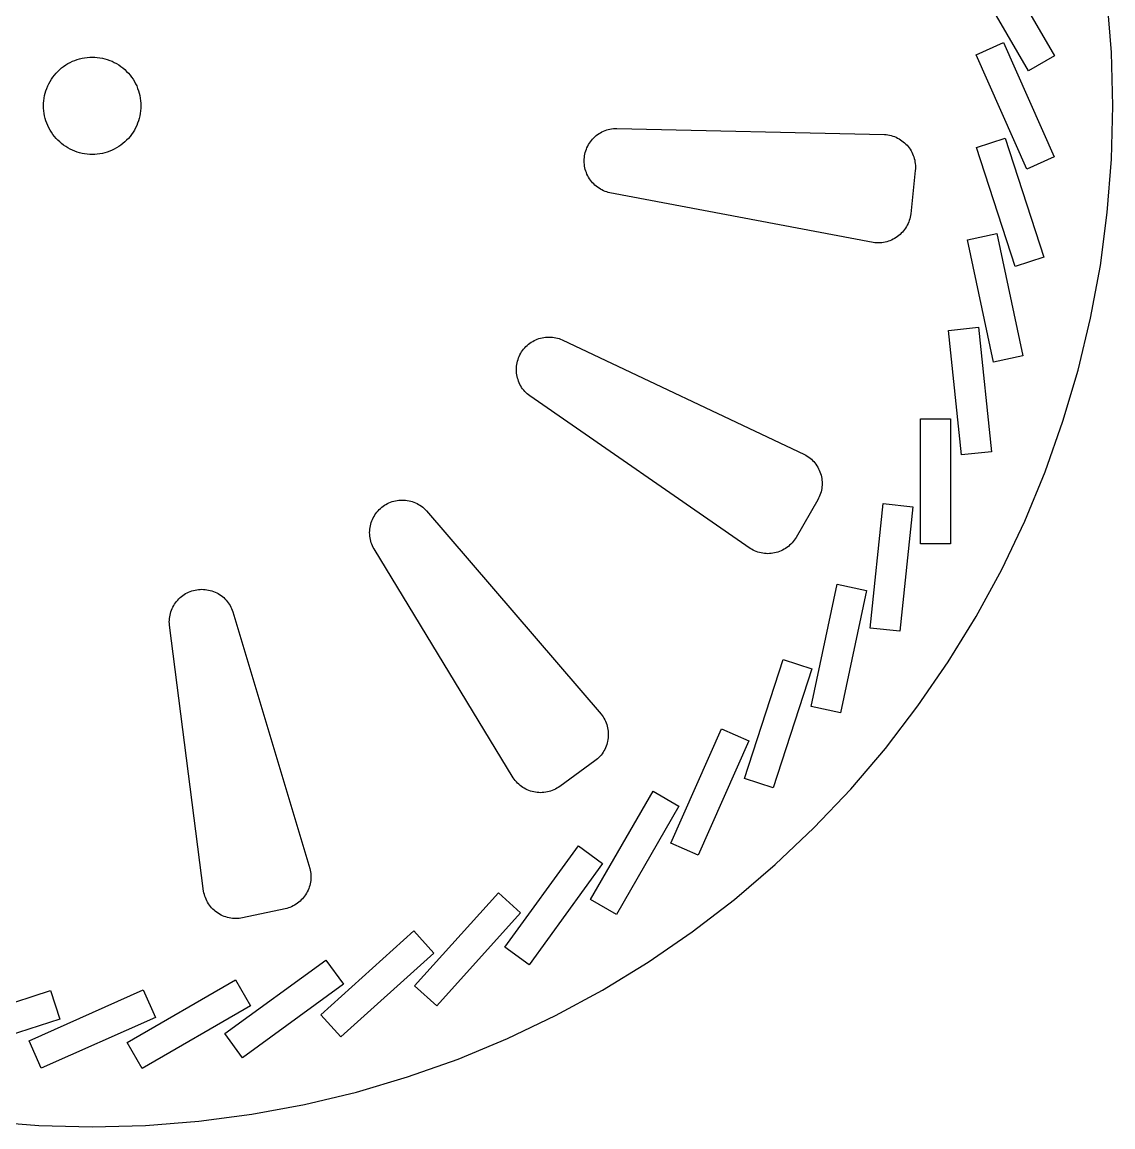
# Model space of a CAD drawing. Header units: metres. Extents: x -94 to 94, y -94 to 94.
# Drawn here: x -6.5 to 94, y -94 to 7.7 of the extents above; entities that cross this region are included whole.
import ezdxf

# ---------------------------------------------------------------- set-up
doc = ezdxf.new("R2010")
doc.units = ezdxf.units.M

msp = doc.modelspace()

# ---------------------------------------------------------------- linework, layer by layer
for p, q in [((82.8495, 14.5632), (88.6095, 4.58661)), ((86.2192, 3.2066), (80.4592, 13.1832)), ((93.8712, 4.91957), (93.485, 9.82567)), ((81.3965, 4.70071), (83.9179, 5.8233)), ((83.9179, 5.8233), (88.6035, -4.70071)), ((-2.03387, 3.9917), (-1.82217, 4.09268)), ((-1.82217, 4.09268), (-1.60548, 4.18243)), ((-1.60548, 4.18243), (-1.38438, 4.26073)), ((-1.38438, 4.26073), (-1.1595, 4.32735)), ((-1.1595, 4.32735), (-0.93144, 4.3821)), ((-0.93144, 4.3821), (-0.70082, 4.42484)), ((-0.70082, 4.42484), (-0.46828, 4.45544)), ((-0.46828, 4.45544), (-0.23445, 4.47385)), ((-0.23445, 4.47385), (0, 4.48)), ((0, 4.48), (0.23445, 4.47385)), ((0.23445, 4.47385), (0.46828, 4.45544)), ((0.46828, 4.45544), (0.70082, 4.42484)), ((0.70082, 4.42484), (0.93144, 4.3821)), ((0.93144, 4.3821), (1.1595, 4.32735)), ((1.1595, 4.32735), (1.38438, 4.26073)), ((1.38438, 4.26073), (1.60548, 4.18243)), ((1.60548, 4.18243), (1.82217, 4.09268)), ((1.82217, 4.09268), (2.03387, 3.9917)), ((86.0821, -5.8233), (81.3965, 4.70071)), ((88.6095, 4.58661), (86.2192, 3.2066)), ((94, 0), (93.8712, 4.91957)), ((-3.32928, 2.9977), (-3.16783, 3.16783)), ((-3.16783, 3.16783), (-2.9977, 3.32928)), ((-2.9977, 3.32928), (-2.81935, 3.48161)), ((-2.81935, 3.48161), (-2.63327, 3.62439)), ((-2.63327, 3.62439), (-2.43997, 3.75723)), ((-2.43997, 3.75723), (-2.23999, 3.87979)), ((-2.23999, 3.87979), (-2.03387, 3.9917)), ((2.03387, 3.9917), (2.23999, 3.87979)), ((2.23999, 3.87979), (2.43997, 3.75723)), ((2.43997, 3.75723), (2.63327, 3.62439)), ((2.63327, 3.62439), (2.81935, 3.48161)), ((2.81935, 3.48161), (2.9977, 3.32928)), ((2.9977, 3.32928), (3.16783, 3.16783)), ((3.16783, 3.16783), (3.32928, 2.9977)), ((-3.9917, 2.03387), (-3.87979, 2.23999)), ((-3.87979, 2.23999), (-3.75723, 2.43997)), ((-3.75723, 2.43997), (-3.62439, 2.63327)), ((-3.62439, 2.63327), (-3.48161, 2.81935)), ((-3.48161, 2.81935), (-3.32928, 2.9977)), ((3.32928, 2.9977), (3.48161, 2.81935)), ((3.48161, 2.81935), (3.62439, 2.63327)), ((3.62439, 2.63327), (3.75723, 2.43997)), ((3.75723, 2.43997), (3.87979, 2.23999)), ((3.87979, 2.23999), (3.9917, 2.03387)), ((-4.3821, 0.93144), (-4.32735, 1.1595)), ((-4.32735, 1.1595), (-4.26073, 1.38438)), ((-4.26073, 1.38438), (-4.18243, 1.60548)), ((-4.18243, 1.60548), (-4.09268, 1.82217)), ((-4.09268, 1.82217), (-3.9917, 2.03387)), ((3.9917, 2.03387), (4.09268, 1.82217)), ((4.09268, 1.82217), (4.18243, 1.60548)), ((4.18243, 1.60548), (4.26073, 1.38438)), ((4.26073, 1.38438), (4.32735, 1.1595)), ((4.32735, 1.1595), (4.3821, 0.93144)), ((-4.48, 0), (-4.47385, 0.23445)), ((-4.47385, -0.23445), (-4.48, 0)), ((-4.47385, 0.23445), (-4.45544, 0.46828)), ((-4.45544, 0.46828), (-4.42484, 0.70082)), ((-4.42484, 0.70082), (-4.3821, 0.93144)), ((4.3821, 0.93144), (4.42484, 0.70082)), ((4.42484, 0.70082), (4.45544, 0.46828)), ((4.45544, 0.46828), (4.47385, 0.23445)), ((4.47385, 0.23445), (4.48, 0)), ((4.48, 0), (4.47385, -0.23445)), ((93.8712, -4.91957), (94, 0)), ((-4.45544, -0.46828), (-4.47385, -0.23445)), ((-4.42484, -0.70082), (-4.45544, -0.46828)), ((-4.3821, -0.93144), (-4.42484, -0.70082)), ((-4.32735, -1.1595), (-4.3821, -0.93144)), ((4.3821, -0.93144), (4.32735, -1.1595)), ((4.42484, -0.70082), (4.3821, -0.93144)), ((4.45544, -0.46828), (4.42484, -0.70082)), ((4.47385, -0.23445), (4.45544, -0.46828)), ((-4.26073, -1.38438), (-4.32735, -1.1595)), ((-4.18243, -1.60548), (-4.26073, -1.38438)), ((-4.09268, -1.82217), (-4.18243, -1.60548)), ((-3.9917, -2.03387), (-4.09268, -1.82217)), ((-3.87979, -2.23999), (-3.9917, -2.03387)), ((3.9917, -2.03387), (3.87979, -2.23999)), ((4.09268, -1.82217), (3.9917, -2.03387)), ((4.18243, -1.60548), (4.09268, -1.82217)), ((4.26073, -1.38438), (4.18243, -1.60548)), ((4.32735, -1.1595), (4.26073, -1.38438)), ((-3.75723, -2.43997), (-3.87979, -2.23999)), ((-3.62439, -2.63327), (-3.75723, -2.43997)), ((-3.48161, -2.81935), (-3.62439, -2.63327)), ((-3.32928, -2.9977), (-3.48161, -2.81935)), ((-3.16783, -3.16783), (-3.32928, -2.9977)), ((3.32928, -2.9977), (3.16783, -3.16783)), ((3.48161, -2.81935), (3.32928, -2.9977)), ((3.62439, -2.63327), (3.48161, -2.81935)), ((3.75723, -2.43997), (3.62439, -2.63327)), ((3.87979, -2.23999), (3.75723, -2.43997)), ((46.0759, -3.0697), (46.184, -2.95578)), ((46.184, -2.95578), (46.2979, -2.84766)), ((46.2979, -2.84766), (46.4174, -2.74567)), ((46.4174, -2.74567), (46.542, -2.65004)), ((46.542, -2.65004), (46.6714, -2.56108)), ((46.6714, -2.56108), (46.8053, -2.47902)), ((46.8053, -2.47902), (46.9434, -2.40407)), ((46.9434, -2.40407), (47.0851, -2.33646)), ((47.0851, -2.33646), (47.2302, -2.27635)), ((47.2302, -2.27635), (47.3783, -2.22392)), ((47.3783, -2.22392), (47.5289, -2.17932)), ((47.5289, -2.17932), (47.6816, -2.14265)), ((47.6816, -2.14265), (47.836, -2.11403)), ((47.836, -2.11403), (47.9918, -2.09354)), ((47.9918, -2.09354), (48.1483, -2.08121)), ((48.1483, -2.08121), (48.3053, -2.0771)), ((48.3053, -2.0771), (72.9662, -2.64565)), ((72.9662, -2.64565), (73.1227, -2.65796)), ((73.1227, -2.65796), (73.2784, -2.67847)), ((73.2784, -2.67847), (73.4329, -2.70709)), ((73.4329, -2.70709), (73.5856, -2.74376)), ((73.5856, -2.74376), (73.7362, -2.78836)), ((73.7362, -2.78836), (73.8842, -2.84079)), ((73.8842, -2.84079), (74.0294, -2.90089)), ((74.0294, -2.90089), (74.1711, -2.96851)), ((74.1711, -2.96851), (74.3091, -3.04346)), ((74.3091, -3.04346), (74.4431, -3.12552)), ((81.442, -3.83327), (84.0669, -2.98038)), ((84.0669, -2.98038), (87.6268, -13.9366)), ((-2.9977, -3.32928), (-3.16783, -3.16783)), ((-2.81935, -3.48161), (-2.9977, -3.32928)), ((-2.63327, -3.62439), (-2.81935, -3.48161)), ((-2.43997, -3.75723), (-2.63327, -3.62439)), ((-2.23999, -3.87979), (-2.43997, -3.75723)), ((-2.03387, -3.9917), (-2.23999, -3.87979)), ((-1.82217, -4.09268), (-2.03387, -3.9917)), ((2.03387, -3.9917), (1.82217, -4.09268)), ((2.23999, -3.87979), (2.03387, -3.9917)), ((2.43997, -3.75723), (2.23999, -3.87979)), ((2.63327, -3.62439), (2.43997, -3.75723)), ((2.81935, -3.48161), (2.63327, -3.62439)), ((2.9977, -3.32928), (2.81935, -3.48161)), ((3.16783, -3.16783), (2.9977, -3.32928)), ((45.4522, -4.15004), (45.5046, -4.002)), ((45.5046, -4.002), (45.5647, -3.85689)), ((45.5647, -3.85689), (45.6323, -3.71512)), ((45.6323, -3.71512), (45.7072, -3.5771)), ((45.7072, -3.5771), (45.7893, -3.44318)), ((45.7893, -3.44318), (45.8783, -3.31375)), ((45.8783, -3.31375), (45.9739, -3.18913)), ((45.9739, -3.18913), (46.0759, -3.0697)), ((74.4431, -3.12552), (74.5725, -3.21448)), ((74.5725, -3.21448), (74.6971, -3.31009)), ((74.6971, -3.31009), (74.8165, -3.41209)), ((74.8165, -3.41209), (74.9305, -3.5202)), ((74.9305, -3.5202), (75.0386, -3.63414)), ((75.0386, -3.63414), (75.1406, -3.75357)), ((75.1406, -3.75357), (75.2362, -3.87817)), ((75.2362, -3.87817), (75.3251, -4.00761)), ((75.3251, -4.00761), (75.4072, -4.14153)), ((85.0018, -14.7894), (81.442, -3.83327)), ((-1.60548, -4.18243), (-1.82217, -4.09268)), ((-1.38438, -4.26073), (-1.60548, -4.18243)), ((-1.1595, -4.32735), (-1.38438, -4.26073)), ((-0.93144, -4.3821), (-1.1595, -4.32735)), ((-0.70082, -4.42484), (-0.93144, -4.3821)), ((-0.46828, -4.45544), (-0.70082, -4.42484)), ((-0.23445, -4.47385), (-0.46828, -4.45544)), ((0, -4.48), (-0.23445, -4.47385)), ((0.23445, -4.47385), (0, -4.48)), ((0.46828, -4.45544), (0.23445, -4.47385)), ((0.70082, -4.42484), (0.46828, -4.45544)), ((0.93144, -4.3821), (0.70082, -4.42484)), ((1.1595, -4.32735), (0.93144, -4.3821)), ((1.38438, -4.26073), (1.1595, -4.32735)), ((1.60548, -4.18243), (1.38438, -4.26073)), ((1.82217, -4.09268), (1.60548, -4.18243)), ((45.3053, -5.07709), (45.3094, -4.92007)), ((45.3094, -5.23409), (45.3053, -5.07709)), ((45.3094, -4.92007), (45.3218, -4.7635)), ((45.3218, -4.7635), (45.3423, -4.60779)), ((45.3423, -4.60779), (45.3709, -4.45335)), ((45.3709, -4.45335), (45.4075, -4.30063)), ((45.4075, -4.30063), (45.4522, -4.15004)), ((75.4072, -4.14153), (75.4822, -4.27956)), ((75.4822, -4.27956), (75.5498, -4.42131)), ((75.5498, -4.42131), (75.6099, -4.56642)), ((75.6099, -4.56642), (75.6623, -4.71448)), ((75.6623, -4.71448), (75.7069, -4.86507)), ((75.7069, -4.86507), (75.7436, -5.01779)), ((75.7436, -5.01779), (75.7722, -5.17224)), ((88.6035, -4.70071), (86.0821, -5.8233)), ((93.485, -9.82567), (93.8712, -4.91957)), ((45.3218, -5.39067), (45.3094, -5.23409)), ((45.3423, -5.54637), (45.3218, -5.39067)), ((45.3709, -5.70082), (45.3423, -5.54637)), ((45.4075, -5.85355), (45.3709, -5.70082)), ((45.4522, -6.00414), (45.4075, -5.85355)), ((45.5046, -6.15219), (45.4522, -6.00414)), ((75.7927, -5.95511), (75.3746, -9.9332)), ((75.7722, -5.17224), (75.7927, -5.32794)), ((75.7927, -5.32794), (75.805, -5.48453)), ((75.805, -5.79854), (75.7927, -5.95511)), ((75.805, -5.48453), (75.8091, -5.64153)), ((75.8091, -5.64153), (75.805, -5.79854)), ((45.5647, -6.29729), (45.5046, -6.15219)), ((45.6323, -6.43906), (45.5647, -6.29729)), ((45.7072, -6.57709), (45.6323, -6.43906)), ((45.7893, -6.711), (45.7072, -6.57709)), ((45.8783, -6.84044), (45.7893, -6.711)), ((45.9739, -6.96504), (45.8783, -6.84044)), ((46.0759, -7.08447), (45.9739, -6.96504)), ((46.184, -7.19841), (46.0759, -7.08447)), ((46.2979, -7.30652), (46.184, -7.19841)), ((46.4174, -7.40852), (46.2979, -7.30652)), ((46.542, -7.50414), (46.4174, -7.40852)), ((46.6714, -7.59309), (46.542, -7.50414)), ((46.8053, -7.67516), (46.6714, -7.59309)), ((46.9434, -7.75011), (46.8053, -7.67516)), ((47.0851, -7.81772), (46.9434, -7.75011)), ((47.2302, -7.87782), (47.0851, -7.81772)), ((47.3783, -7.93025), (47.2302, -7.87782)), ((47.5289, -7.97485), (47.3783, -7.93025)), ((47.6816, -8.01152), (47.5289, -7.97485)), ((71.9217, -12.5827), (47.6816, -8.01152)), ((75.3541, -10.0889), (75.3255, -10.2433)), ((75.3746, -9.9332), (75.3541, -10.0889)), ((92.8427, -14.7048), (93.485, -9.82567)), ((74.9891, -11.1196), (74.907, -11.2535)), ((75.064, -10.9816), (74.9891, -11.1196)), ((75.1317, -10.8398), (75.064, -10.9816)), ((75.1918, -10.6947), (75.1317, -10.8398)), ((75.2442, -10.5467), (75.1918, -10.6947)), ((75.2888, -10.3961), (75.2442, -10.5467)), ((75.3255, -10.2433), (75.2888, -10.3961)), ((74.0249, -12.1356), (73.891, -12.2177)), ((74.1544, -12.0467), (74.0249, -12.1356)), ((74.279, -11.951), (74.1544, -12.0467)), ((74.3984, -11.849), (74.279, -11.951)), ((74.5124, -11.7409), (74.3984, -11.849)), ((74.6205, -11.627), (74.5124, -11.7409)), ((74.7225, -11.5076), (74.6205, -11.627)), ((74.8181, -11.3829), (74.7225, -11.5076)), ((74.907, -11.2535), (74.8181, -11.3829)), ((80.5951, -12.3253), (83.2948, -11.7514)), ((83.2948, -11.7514), (85.69, -23.0197)), ((72.0775, -12.6032), (71.9217, -12.5827)), ((72.234, -12.6155), (72.0775, -12.6032)), ((72.391, -12.6196), (72.234, -12.6155)), ((72.548, -12.6155), (72.391, -12.6196)), ((72.7046, -12.6032), (72.548, -12.6155)), ((72.8603, -12.5827), (72.7046, -12.6032)), ((73.0148, -12.554), (72.8603, -12.5827)), ((73.1675, -12.5174), (73.0148, -12.554)), ((73.3181, -12.4728), (73.1675, -12.5174)), ((73.4661, -12.4203), (73.3181, -12.4728)), ((73.6113, -12.3602), (73.4661, -12.4203)), ((73.753, -12.2926), (73.6113, -12.3602)), ((73.891, -12.2177), (73.753, -12.2926)), ((82.9903, -23.5935), (80.5951, -12.3253)), ((87.6268, -13.9366), (85.0018, -14.7894)), ((91.9459, -19.5437), (92.8427, -14.7048)), ((90.797, -24.329), (91.9459, -19.5437)), ((41.2876, -21.3879), (41.4403, -21.3513)), ((41.4403, -21.3513), (41.5948, -21.3226)), ((41.5948, -21.3226), (41.7505, -21.3021)), ((41.7505, -21.3021), (41.9071, -21.2898)), ((41.9071, -21.2898), (42.0641, -21.2857)), ((42.0641, -21.2857), (42.2211, -21.2898)), ((42.2211, -21.2898), (42.3777, -21.3021)), ((42.3777, -21.3021), (42.5334, -21.3226)), ((42.5334, -21.3226), (42.6878, -21.3513)), ((42.6878, -21.3513), (42.8405, -21.3879)), ((78.8653, -20.6822), (81.6102, -20.3937)), ((80.0694, -32.1391), (78.8653, -20.6822)), ((81.6102, -20.3937), (82.8143, -31.8506)), ((39.7326, -22.3978), (39.8346, -22.2783)), ((39.8346, -22.2783), (39.9427, -22.1644)), ((39.9427, -22.1644), (40.0567, -22.0563)), ((40.0567, -22.0563), (40.1761, -21.9543)), ((40.1761, -21.9543), (40.3007, -21.8587)), ((40.3007, -21.8587), (40.4302, -21.7697)), ((40.4302, -21.7697), (40.5641, -21.6876)), ((40.5641, -21.6876), (40.7021, -21.6127)), ((40.7021, -21.6127), (40.8439, -21.5451)), ((40.8439, -21.5451), (40.989, -21.485)), ((40.989, -21.485), (41.137, -21.4325)), ((41.137, -21.4325), (41.2876, -21.3879)), ((42.8405, -21.3879), (42.9911, -21.4325)), ((42.9911, -21.4325), (43.1392, -21.485)), ((43.1392, -21.485), (43.2843, -21.5451)), ((43.2843, -21.5451), (65.5818, -32.0949)), ((39.1663, -23.5092), (39.2109, -23.3587)), ((39.2109, -23.3587), (39.2633, -23.2106)), ((39.2633, -23.2106), (39.3234, -23.0655)), ((39.3234, -23.0655), (39.3911, -22.9237)), ((39.3911, -22.9237), (39.466, -22.7857)), ((39.466, -22.7857), (39.5481, -22.6518)), ((39.5481, -22.6518), (39.637, -22.5224)), ((39.637, -22.5224), (39.7326, -22.3978)), ((85.69, -23.0197), (82.9903, -23.5935)), ((39.0641, -24.2857), (39.0682, -24.1287)), ((39.0682, -24.4427), (39.0641, -24.2857)), ((39.0682, -24.1287), (39.0805, -23.9721)), ((39.0805, -23.9721), (39.101, -23.8164)), ((39.101, -23.8164), (39.1296, -23.662)), ((39.1296, -23.662), (39.1663, -23.5092)), ((89.3993, -29.0476), (90.797, -24.329)), ((39.0805, -24.5993), (39.0682, -24.4427)), ((39.101, -24.755), (39.0805, -24.5993)), ((39.1296, -24.9094), (39.101, -24.755)), ((39.1663, -25.0621), (39.1296, -24.9094)), ((39.2109, -25.2128), (39.1663, -25.0621)), ((39.2633, -25.3608), (39.2109, -25.2128)), ((39.3234, -25.5059), (39.2633, -25.3608)), ((39.3911, -25.6477), (39.3234, -25.5059)), ((39.466, -25.7857), (39.3911, -25.6477)), ((39.5481, -25.9196), (39.466, -25.7857)), ((39.637, -26.0491), (39.5481, -25.9196)), ((39.7327, -26.1737), (39.637, -26.0491)), ((39.8346, -26.2931), (39.7327, -26.1737)), ((39.9428, -26.407), (39.8346, -26.2931)), ((40.0567, -26.5151), (39.9428, -26.407)), ((40.1761, -26.6171), (40.0567, -26.5151)), ((40.3007, -26.7127), (40.1761, -26.6171)), ((60.5859, -40.748), (40.3007, -26.7127)), ((76.2714, -40.3326), (76.2714, -28.8126)), ((76.2714, -28.8126), (79.0314, -28.8126)), ((79.0314, -28.8126), (79.0314, -40.3326)), ((87.7565, -33.6866), (89.3993, -29.0476)), ((65.5818, -32.0949), (65.7198, -32.1699)), ((65.7198, -32.1699), (65.8537, -32.2519)), ((65.8537, -32.2519), (65.9832, -32.3409)), ((65.9832, -32.3409), (66.1078, -32.4365)), ((66.1078, -32.4365), (66.2272, -32.5385)), ((66.2272, -32.5385), (66.3412, -32.6466)), ((82.8143, -31.8506), (80.0694, -32.1391)), ((66.3412, -32.6466), (66.4493, -32.7606)), ((66.4493, -32.7606), (66.5513, -32.88)), ((66.5513, -32.88), (66.6469, -33.0046)), ((66.6469, -33.0046), (66.7359, -33.134)), ((66.7359, -33.134), (66.8179, -33.2679)), ((66.8179, -33.2679), (66.8929, -33.406)), ((66.8929, -33.406), (66.9605, -33.5477)), ((66.9605, -33.5477), (67.0206, -33.6928)), ((67.0206, -33.6928), (67.073, -33.8409)), ((67.073, -33.8409), (67.1176, -33.9915)), ((67.1176, -33.9915), (67.1543, -34.1442)), ((67.1543, -34.1442), (67.1829, -34.2986)), ((67.1829, -34.2986), (67.2034, -34.4544)), ((67.2034, -34.4544), (67.2157, -34.6109)), ((85.8733, -38.2332), (87.7565, -33.6866)), ((67.1176, -35.5444), (67.073, -35.695)), ((67.1543, -35.3917), (67.1176, -35.5444)), ((67.1829, -35.2372), (67.1543, -35.3917)), ((67.2034, -35.0815), (67.1829, -35.2372)), ((67.2157, -34.925), (67.2034, -35.0815)), ((67.2157, -34.6109), (67.2198, -34.7679)), ((67.2198, -34.7679), (67.2157, -34.925)), ((27.1876, -36.6221), (27.3293, -36.5545)), ((27.3293, -36.5545), (27.4744, -36.4944)), ((27.4744, -36.4944), (27.6225, -36.4419)), ((27.6225, -36.4419), (27.7731, -36.3973)), ((27.7731, -36.3973), (27.9258, -36.3607)), ((27.9258, -36.3607), (28.0803, -36.332)), ((28.0803, -36.332), (28.236, -36.3115)), ((28.236, -36.3115), (28.3925, -36.2992)), ((28.3925, -36.2992), (28.5495, -36.2951)), ((28.5495, -36.2951), (28.7066, -36.2992)), ((28.7066, -36.2992), (28.8631, -36.3115)), ((28.8631, -36.3115), (29.0188, -36.332)), ((29.0188, -36.332), (29.1733, -36.3607)), ((29.1733, -36.3607), (29.326, -36.3973)), ((29.326, -36.3973), (29.4766, -36.4419)), ((29.4766, -36.4419), (29.6246, -36.4944)), ((29.6246, -36.4944), (29.7698, -36.5545)), ((29.7698, -36.5545), (29.9115, -36.6221)), ((66.8179, -36.2679), (64.8179, -39.732)), ((66.8929, -36.1299), (66.8179, -36.2679)), ((66.9605, -35.9881), (66.8929, -36.1299)), ((67.0206, -35.843), (66.9605, -35.9881)), ((67.073, -35.695), (67.0206, -35.843)), ((26.0335, -37.6612), (26.1225, -37.5317)), ((26.1225, -37.5317), (26.2181, -37.4071)), ((26.2181, -37.4071), (26.3201, -37.2877)), ((26.3201, -37.2877), (26.4282, -37.1738)), ((26.4282, -37.1738), (26.5422, -37.0657)), ((26.5422, -37.0657), (26.6616, -36.9637)), ((26.6616, -36.9637), (26.7862, -36.8681)), ((26.7862, -36.8681), (26.9156, -36.7791)), ((26.9156, -36.7791), (27.0496, -36.697)), ((27.0496, -36.697), (27.1876, -36.6221)), ((29.9115, -36.6221), (30.0496, -36.697)), ((30.0496, -36.697), (30.1835, -36.7791)), ((30.1835, -36.7791), (30.3129, -36.868)), ((30.3129, -36.868), (30.4375, -36.9637)), ((30.4375, -36.9637), (30.5569, -37.0657)), ((30.5569, -37.0657), (30.6709, -37.1738)), ((30.6709, -37.1738), (30.779, -37.2877)), ((30.779, -37.2877), (46.8578, -55.9947)), ((71.6376, -48.0842), (72.8418, -36.6273)), ((72.8418, -36.6273), (75.5867, -36.9158)), ((75.5867, -36.9158), (74.3825, -48.3727)), ((25.6151, -38.6714), (25.6518, -38.5186)), ((25.6518, -38.5186), (25.6964, -38.368)), ((25.6964, -38.368), (25.7488, -38.22)), ((25.7488, -38.22), (25.8089, -38.0749)), ((25.8089, -38.0749), (25.8765, -37.9331)), ((25.8765, -37.9331), (25.9515, -37.7951)), ((25.9515, -37.7951), (26.0335, -37.6612)), ((83.7546, -42.6751), (85.8733, -38.2332)), ((25.5496, -39.2951), (25.5537, -39.1381)), ((25.5537, -39.4521), (25.5496, -39.2951)), ((25.5537, -39.1381), (25.566, -38.9815)), ((25.566, -39.6087), (25.5537, -39.4521)), ((25.566, -38.9815), (25.5865, -38.8258)), ((25.5865, -39.7644), (25.566, -39.6087)), ((25.5865, -38.8258), (25.6151, -38.6714)), ((25.6151, -39.9188), (25.5865, -39.7644)), ((25.6518, -40.0715), (25.6151, -39.9188)), ((25.6964, -40.2221), (25.6518, -40.0715)), ((25.7488, -40.3702), (25.6964, -40.2221)), ((25.8089, -40.5153), (25.7488, -40.3702)), ((25.8765, -40.6571), (25.8089, -40.5153)), ((25.9515, -40.7951), (25.8765, -40.6571)), ((63.9832, -40.6591), (63.8538, -40.748)), ((64.1078, -40.5635), (63.9832, -40.6591)), ((64.2272, -40.4615), (64.1078, -40.5635)), ((64.3412, -40.3533), (64.2272, -40.4615)), ((64.4493, -40.2394), (64.3412, -40.3533)), ((64.5513, -40.12), (64.4493, -40.2394)), ((64.6469, -39.9954), (64.5513, -40.12)), ((64.7359, -39.866), (64.6469, -39.9954)), ((64.8179, -39.732), (64.7359, -39.866)), ((79.0314, -40.3326), (76.2714, -40.3326)), ((38.7743, -61.8677), (25.9515, -40.7951)), ((60.7198, -40.8301), (60.5859, -40.748)), ((60.8579, -40.905), (60.7198, -40.8301)), ((60.9996, -40.9727), (60.8579, -40.905)), ((61.1447, -41.0328), (60.9996, -40.9727)), ((61.2928, -41.0852), (61.1447, -41.0328)), ((61.4434, -41.1298), (61.2928, -41.0852)), ((61.5961, -41.1665), (61.4434, -41.1298)), ((61.7505, -41.1951), (61.5961, -41.1665)), ((61.9062, -41.2156), (61.7505, -41.1951)), ((62.0628, -41.2279), (61.9062, -41.2156)), ((62.2198, -41.232), (62.0628, -41.2279)), ((62.3768, -41.2279), (62.2198, -41.232)), ((62.5334, -41.2156), (62.3768, -41.2279)), ((62.6891, -41.1951), (62.5334, -41.2156)), ((62.8436, -41.1665), (62.6891, -41.1951)), ((62.9963, -41.1298), (62.8436, -41.1665)), ((63.1469, -41.0852), (62.9963, -41.1298)), ((63.295, -41.0328), (63.1469, -41.0852)), ((63.4401, -40.9727), (63.295, -41.0328)), ((63.5818, -40.9051), (63.4401, -40.9727)), ((63.7198, -40.8301), (63.5818, -40.9051)), ((63.8538, -40.748), (63.7198, -40.8301)), ((81.4064, -47), (83.7546, -42.6751)), ((8.87836, -44.7694), (9.02345, -44.7093)), ((9.02345, -44.7093), (9.17151, -44.6568)), ((9.17151, -44.6568), (9.32211, -44.6122)), ((9.32211, -44.6122), (9.47482, -44.5756)), ((9.47482, -44.5756), (9.62924, -44.547)), ((9.62924, -44.547), (9.78497, -44.5264)), ((9.78497, -44.5264), (9.94154, -44.5141)), ((9.94154, -44.5141), (10.0986, -44.51)), ((10.0986, -44.51), (10.2556, -44.5141)), ((10.2556, -44.5141), (10.4121, -44.5264)), ((10.4121, -44.5264), (10.5679, -44.5469)), ((10.5679, -44.5469), (10.7223, -44.5756)), ((10.7223, -44.5756), (10.875, -44.6122)), ((10.875, -44.6122), (11.0256, -44.6568)), ((11.0256, -44.6568), (11.1737, -44.7093)), ((11.1737, -44.7093), (11.3188, -44.7694)), ((66.219, -55.3089), (68.6142, -44.0407)), ((68.6142, -44.0407), (71.3139, -44.6145)), ((71.3139, -44.6145), (68.9187, -55.8828)), ((7.58257, -45.8761), (7.67151, -45.7466)), ((7.67151, -45.7466), (7.76714, -45.6221)), ((7.76714, -45.6221), (7.86913, -45.5026)), ((7.86913, -45.5026), (7.97725, -45.3887)), ((7.97725, -45.3887), (8.09119, -45.2806)), ((8.09119, -45.2806), (8.2106, -45.1786)), ((8.2106, -45.1786), (8.33521, -45.0829)), ((8.33521, -45.0829), (8.46465, -44.994)), ((8.46465, -44.994), (8.59856, -44.9119)), ((8.59856, -44.9119), (8.7366, -44.837)), ((8.7366, -44.837), (8.87836, -44.7694)), ((11.3188, -44.7694), (11.4605, -44.837)), ((11.4605, -44.837), (11.5986, -44.9119)), ((11.5986, -44.9119), (11.7325, -44.994)), ((11.7325, -44.994), (11.8619, -45.083)), ((11.8619, -45.083), (11.9865, -45.1786)), ((11.9865, -45.1786), (12.1059, -45.2806)), ((12.1059, -45.2806), (12.2199, -45.3887)), ((12.2199, -45.3887), (12.328, -45.5026)), ((12.328, -45.5026), (12.43, -45.622)), ((12.43, -45.622), (12.5256, -45.7467)), ((12.5256, -45.7467), (12.6146, -45.8761)), ((7.16412, -46.8863), (7.20078, -46.7336)), ((7.20078, -46.7336), (7.24539, -46.583)), ((7.24539, -46.583), (7.29782, -46.4349)), ((7.29782, -46.4349), (7.35793, -46.2898)), ((7.35793, -46.2898), (7.42554, -46.148)), ((7.42554, -46.148), (7.50049, -46.01)), ((7.50049, -46.01), (7.58257, -45.8761)), ((12.6146, -45.8761), (12.6966, -46.01)), ((12.6966, -46.01), (12.7716, -46.148)), ((12.7716, -46.148), (12.8392, -46.2898)), ((12.8392, -46.2898), (12.8993, -46.4349)), ((12.8993, -46.4349), (12.9517, -46.583)), ((12.9517, -46.583), (20.0316, -70.2125)), ((7.09857, -47.51), (7.10268, -47.353)), ((7.10268, -47.667), (7.09857, -47.51)), ((7.10268, -47.353), (7.11499, -47.1964)), ((7.11501, -47.8236), (7.10268, -47.667)), ((7.11499, -47.1964), (7.1355, -47.0407)), ((7.1355, -47.0407), (7.16412, -46.8863)), ((78.835, -51.1961), (81.4064, -47)), ((10.2582, -72.2899), (7.11501, -47.8236)), ((74.3825, -48.3727), (71.6376, -48.0842)), ((60.0749, -61.9277), (63.6348, -50.9716)), ((66.2597, -51.8244), (62.6998, -62.7806)), ((63.6348, -50.9716), (66.2597, -51.8244)), ((76.0476, -55.2518), (78.835, -51.1961)), ((68.9187, -55.8828), (66.219, -55.3089)), ((73.0517, -59.1561), (76.0476, -55.2518)), ((46.8578, -55.9947), (46.9534, -56.1193)), ((46.9534, -56.1193), (47.0423, -56.2487)), ((47.0423, -56.2487), (47.1244, -56.3827)), ((47.1244, -56.3827), (47.1994, -56.5207)), ((47.1994, -56.5207), (47.267, -56.6625)), ((47.267, -56.6625), (47.3271, -56.8076)), ((47.3271, -56.8076), (47.3795, -56.9556)), ((47.3795, -56.9556), (47.4241, -57.1062)), ((47.4241, -57.1062), (47.4608, -57.2589)), ((47.4608, -57.2589), (47.4894, -57.4134)), ((47.4894, -57.4134), (47.5099, -57.5691)), ((47.5099, -57.5691), (47.5222, -57.7256)), ((47.5222, -57.7256), (47.5264, -57.8827)), ((47.5264, -57.8827), (47.5222, -58.0397)), ((53.2726, -67.868), (57.9582, -57.344)), ((57.9582, -57.344), (60.4796, -58.4666)), ((47.3271, -58.9578), (47.267, -59.1029)), ((47.3795, -58.8097), (47.3271, -58.9578)), ((47.4241, -58.6591), (47.3795, -58.8097)), ((47.4608, -58.5064), (47.4241, -58.6591)), ((47.4894, -58.352), (47.4608, -58.5064)), ((47.5099, -58.1962), (47.4894, -58.352)), ((47.5222, -58.0397), (47.5099, -58.1962)), ((60.4796, -58.4666), (55.794, -68.9906)), ((46.6477, -60.004), (46.5337, -60.1121)), ((46.7558, -59.89), (46.6477, -60.004)), ((46.8578, -59.7706), (46.7558, -59.89)), ((46.9534, -59.646), (46.8578, -59.7706)), ((47.0424, -59.5166), (46.9534, -59.646)), ((47.1244, -59.3827), (47.0424, -59.5166)), ((47.1994, -59.2446), (47.1244, -59.3827)), ((47.267, -59.1029), (47.1994, -59.2446)), ((69.8556, -62.8983), (73.0517, -59.1561)), ((46.2897, -60.3097), (43.0536, -62.6609)), ((46.4143, -60.2141), (46.2897, -60.3097)), ((46.5337, -60.1121), (46.4143, -60.2141)), ((38.8632, -61.9972), (38.7743, -61.8677)), ((38.9588, -62.1217), (38.8632, -61.9972)), ((62.6998, -62.7806), (60.0749, -61.9277)), ((39.0609, -62.2412), (38.9588, -62.1217)), ((39.169, -62.3551), (39.0609, -62.2412)), ((39.2829, -62.4632), (39.169, -62.3551)), ((39.4023, -62.5652), (39.2829, -62.4632)), ((39.5269, -62.6608), (39.4023, -62.5652)), ((39.6564, -62.7498), (39.5269, -62.6608)), ((39.7903, -62.8319), (39.6564, -62.7498)), ((39.9283, -62.9068), (39.7903, -62.8319)), ((40.0701, -62.9744), (39.9283, -62.9068)), ((40.2152, -63.0345), (40.0701, -62.9744)), ((40.3632, -63.087), (40.2152, -63.0345)), ((42.3654, -63.0345), (42.2173, -63.087)), ((42.5105, -62.9744), (42.3654, -63.0345)), ((42.6523, -62.9068), (42.5105, -62.9744)), ((42.7903, -62.8319), (42.6523, -62.9068)), ((42.9242, -62.7498), (42.7903, -62.8319)), ((43.0536, -62.6609), (42.9242, -62.7498)), ((66.468, -66.468), (69.8556, -62.8983)), ((40.5138, -63.1316), (40.3632, -63.087)), ((40.6665, -63.1682), (40.5138, -63.1316)), ((40.821, -63.1969), (40.6665, -63.1682)), ((40.9767, -63.2174), (40.821, -63.1969)), ((41.1333, -63.2297), (40.9767, -63.2174)), ((41.2903, -63.2338), (41.1333, -63.2297)), ((41.4473, -63.2297), (41.2903, -63.2338)), ((41.6039, -63.2173), (41.4473, -63.2297)), ((41.7596, -63.1969), (41.6039, -63.2173)), ((41.914, -63.1682), (41.7596, -63.1969)), ((42.0667, -63.1316), (41.914, -63.1682)), ((42.2173, -63.087), (42.0667, -63.1316)), ((45.8866, -73.0647), (51.6466, -63.0881)), ((51.6466, -63.0881), (54.0368, -64.4681)), ((54.0368, -64.4681), (48.2769, -74.4447)), ((62.8983, -69.8556), (66.468, -66.468)), ((37.9979, -77.461), (44.7692, -68.1411)), ((44.7692, -68.1411), (47.0021, -69.7634)), ((55.794, -68.9906), (53.2726, -67.868)), ((47.0021, -69.7634), (40.2308, -79.0832)), ((59.1561, -73.0517), (62.8983, -69.8556)), ((20.0316, -70.2125), (20.0683, -70.3652)), ((20.0683, -70.3652), (20.0969, -70.5196)), ((20.0969, -70.5196), (20.1174, -70.6754)), ((20.1174, -70.6754), (20.1297, -70.8319)), ((20.1297, -71.1459), (20.1174, -71.3025)), ((20.1297, -70.8319), (20.1338, -70.9889)), ((20.1338, -70.9889), (20.1297, -71.1459)), ((19.8745, -72.2092), (19.8069, -72.3509)), ((19.9346, -72.064), (19.8745, -72.2092)), ((19.987, -71.916), (19.9346, -72.064)), ((20.0316, -71.7654), (19.987, -71.916)), ((20.0683, -71.6127), (20.0316, -71.7654)), ((20.0969, -71.4583), (20.0683, -71.6127)), ((20.1174, -71.3025), (20.0969, -71.4583)), ((10.2868, -72.4443), (10.2582, -72.2899)), ((10.3235, -72.597), (10.2868, -72.4443)), ((10.3681, -72.7476), (10.3235, -72.597)), ((10.4205, -72.8957), (10.3681, -72.7476)), ((10.4806, -73.0408), (10.4205, -72.8957)), ((10.5482, -73.1825), (10.4806, -73.0408)), ((10.6232, -73.3206), (10.5482, -73.1825)), ((19.1412, -73.2184), (19.0218, -73.3204)), ((19.2552, -73.1103), (19.1412, -73.2184)), ((19.3633, -72.9963), (19.2552, -73.1103)), ((19.4653, -72.8769), (19.3633, -72.9963)), ((19.5609, -72.7523), (19.4653, -72.8769)), ((19.6498, -72.6228), (19.5609, -72.7523)), ((19.7319, -72.4889), (19.6498, -72.6228)), ((19.8069, -72.3509), (19.7319, -72.4889)), ((29.6929, -81.0085), (37.4013, -72.4474)), ((37.4013, -72.4474), (39.4523, -74.2942)), ((48.2769, -74.4447), (45.8866, -73.0647)), ((55.2518, -76.0476), (59.1561, -73.0517)), ((10.7052, -73.4545), (10.6232, -73.3206)), ((10.7942, -73.5839), (10.7052, -73.4545)), ((10.8898, -73.7085), (10.7942, -73.5839)), ((10.9918, -73.828), (10.8898, -73.7085)), ((11.0999, -73.9419), (10.9918, -73.828)), ((11.2139, -74.05), (11.0999, -73.9419)), ((11.3333, -74.152), (11.2139, -74.05)), ((11.4579, -74.2476), (11.3333, -74.152)), ((17.7576, -73.9234), (13.845, -74.755)), ((17.9103, -73.8867), (17.7576, -73.9234)), ((18.0609, -73.8421), (17.9103, -73.8867)), ((18.2089, -73.7897), (18.0609, -73.8421)), ((18.354, -73.7296), (18.2089, -73.7897)), ((18.4958, -73.662), (18.354, -73.7296)), ((18.6338, -73.587), (18.4958, -73.662)), ((18.7678, -73.5049), (18.6338, -73.587)), ((18.8972, -73.416), (18.7678, -73.5049)), ((19.0218, -73.3204), (18.8972, -73.416)), ((11.5873, -74.3366), (11.4579, -74.2476)), ((11.7213, -74.4187), (11.5873, -74.3366)), ((11.8593, -74.4936), (11.7213, -74.4187)), ((12.001, -74.5612), (11.8593, -74.4936)), ((12.1461, -74.6213), (12.001, -74.5612)), ((12.2942, -74.6738), (12.1461, -74.6213)), ((12.4448, -74.7184), (12.2942, -74.6738)), ((12.5975, -74.755), (12.4448, -74.7184)), ((12.752, -74.7836), (12.5975, -74.755)), ((12.9077, -74.8042), (12.752, -74.7836)), ((13.0643, -74.8165), (12.9077, -74.8042)), ((13.2213, -74.8206), (13.0643, -74.8165)), ((13.3783, -74.8165), (13.2213, -74.8206)), ((13.5348, -74.8041), (13.3783, -74.8165)), ((13.6906, -74.7836), (13.5348, -74.8041)), ((13.845, -74.755), (13.6906, -74.7836)), ((39.4523, -74.2942), (31.744, -82.8553)), ((21.0625, -83.6684), (29.6236, -75.9601)), ((29.6236, -75.9601), (31.4704, -78.0111)), ((51.1961, -78.835), (55.2518, -76.0476)), ((31.4704, -78.0111), (22.9093, -85.7195)), ((40.2308, -79.0832), (37.9979, -77.461)), ((12.2014, -85.4117), (21.5213, -78.6405)), ((21.5213, -78.6405), (23.1436, -80.8733)), ((47, -81.4064), (51.1961, -78.835)), ((3.2066, -86.2192), (13.1832, -80.4592)), ((13.1832, -80.4592), (14.5632, -82.8495)), ((23.1436, -80.8733), (13.8237, -87.6446)), ((31.744, -82.8553), (29.6929, -81.0085)), ((-14.7894, -85.0018), (-3.83327, -81.442)), ((-5.8233, -86.0821), (4.70071, -81.3965)), ((-3.83327, -81.442), (-2.98038, -84.0669)), ((4.70071, -81.3965), (5.8233, -83.9179)), ((42.6751, -83.7546), (47, -81.4064)), ((14.5632, -82.8495), (4.58661, -88.6095)), ((-2.98038, -84.0669), (-13.9366, -87.6268)), ((5.8233, -83.9179), (-4.70071, -88.6035)), ((22.9093, -85.7195), (21.0625, -83.6684)), ((38.2332, -85.8733), (42.6751, -83.7546)), ((13.8237, -87.6446), (12.2014, -85.4117)), ((-4.70071, -88.6035), (-5.8233, -86.0821)), ((4.58661, -88.6095), (3.2066, -86.2192)), ((33.6866, -87.7565), (38.2332, -85.8733)), ((29.0476, -89.3993), (33.6866, -87.7565)), ((24.329, -90.797), (29.0476, -89.3993)), ((19.5437, -91.9459), (24.329, -90.797)), ((14.7048, -92.8427), (19.5437, -91.9459)), ((-9.82567, -93.485), (-4.91957, -93.8712)), ((4.91957, -93.8712), (9.82567, -93.485)), ((9.82567, -93.485), (14.7048, -92.8427)), ((-4.91957, -93.8712), (0, -94)), ((0, -94), (4.91957, -93.8712))]:
    msp.add_line(p, q)

doc.saveas('drawing.dxf')
